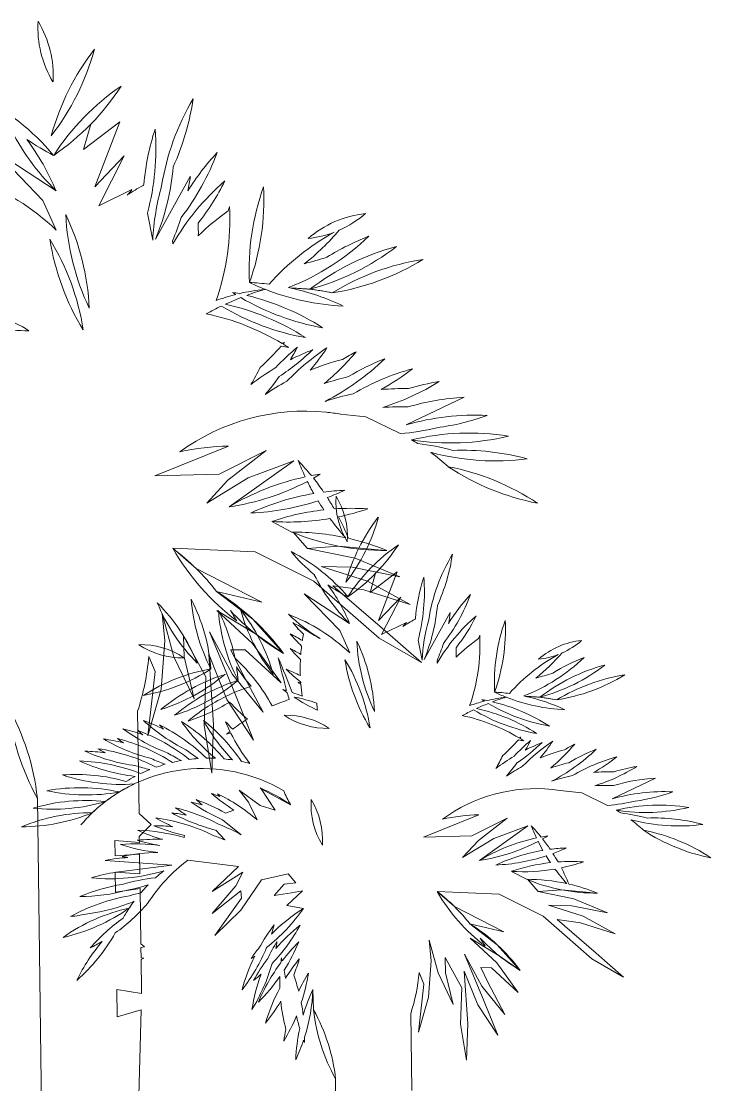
# Model space of a CAD drawing. Header units: millimetres. Extents: x -37049 to 129367, y 25385 to 90033.
# Drawn here: x 13897 to 15124, y 58710 to 60603 of the extents above; entities that cross this region are included whole.
import ezdxf

# ---------------------------------------------------------------- set-up
doc = ezdxf.new("R2010")
doc.units = ezdxf.units.MM
doc.header["$MEASUREMENT"] = 0
doc.layers.add('NCAY', color=3, linetype='Continuous', lineweight=13)
doc.layers.add('NTBI', color=150, linetype='Continuous', lineweight=20)

# ---------------------------------------------------------------- blocks, each defined once
blk = doc.blocks.new('A$C1FB07DA2')
at = {"layer": 'NCAY', "ltscale": 0.7}
for p, q in [((892.2, 3267.2), (827.9, 3218.1)), ((827.9, 3218.1), (840.8, 3263.3)), ((847.8, 3151.6), (892.2, 3267.2)), ((671.4, 3214.6), (755.5, 3127.1)), ((778.9, 3144.2), (671.4, 3214.6)), ((900.3, 3206.5), (847.8, 3151.6)), ((854.8, 3117.8), (900.3, 3206.5)), ((1017.9, 3170.1), (956, 3058.5)), ((913.8, 3146.6), (854.8, 3117.8)), ((755.5, 3127.1), (779.3, 3074.4)), ((951, 3056.7), (941.5, 3104.7)), ((987, 3050.1), (986.4, 3055.7)), ((1069.3, 2639.9), (1153.1, 2682.1)), ((1153.1, 2682.1), (1084.5, 2629.4)), ((1202.2, 2663.6), (1086.9, 2581.8)), ((1121, 2633.7), (1202.2, 2663.6)), ((954.7, 2637.2), (1069.3, 2639.9)), ((1047.2, 2588.6), (1121, 2633.7)), ((1084.5, 2629.4), (1047.2, 2588.6)), ((1226.4, 2507.7), (1200.9, 2536.9)), ((1028.1, 2472.1), (986.7, 2508)), ((986.7, 2508), (1133.6, 2501.7)), ((1133.6, 2501.7), (1238, 2449.5)), ((1226.4, 2507.7), (1281.6, 2512.1)), ((1311.2, 2490.5), (1226.4, 2507.7)), ((1281.6, 2512.1), (1365.4, 2504)), ((1391, 2457), (1311.2, 2490.5)), ((1145, 2412), (1028.1, 2472.1)), ((1333.4, 2449.5), (1250.9, 2475.7)), ((1250.9, 2475.7), (1306.2, 2474.2)), ((1306.2, 2474.2), (1391, 2457)), ((1386.3, 2466.4), (1338.1, 2429.6)), ((1338.1, 2429.6), (1347.8, 2463.5)), ((1353, 2379.7), (1386.3, 2466.4)), ((1238, 2449.5), (1289, 2404.8)), ((1409.1, 2407.7), (1333.4, 2449.5)), ((1129.4, 2381.6), (1064.7, 2431.3)), ((1064.7, 2431.3), (1145, 2412)), ((1220.8, 2427), (1283.8, 2361.4)), ((1301.4, 2374.2), (1220.8, 2427)), ((1364, 2361.7), (1271.8, 2441.2)), ((1271.8, 2441.2), (1326.6, 2433.9)), ((1326.6, 2433.9), (1409.1, 2407.7)), ((1289, 2404.8), (1354.1, 2347.9)), ((1392.4, 2420.9), (1353, 2379.7)), ((1358.3, 2354.4), (1392.4, 2420.9)), ((968, 2392.2), (988.8, 2314.8)), ((972.8, 2343.5), (968, 2392.2)), ((1128.5, 2338.4), (1064.9, 2397.1)), ((1064.9, 2397.1), (1133.9, 2355.6)), ((1480.6, 2393.6), (1434.2, 2309.9)), ((1183.8, 2320.8), (1129.4, 2381.6)), ((1402.6, 2375.9), (1358.3, 2354.4)), ((1007, 2314.9), (1005.6, 2351.6)), ((1005.6, 2351.6), (1045.2, 2279.3)), ((1098.2, 2246.9), (1052, 2359.5)), ((1052, 2359.5), (1092.7, 2283.2)), ((1133.9, 2355.6), (1183.8, 2320.8)), ((1283.8, 2361.4), (1301.7, 2321.8)), ((1354.1, 2347.9), (1429.2, 2304.9)), ((1429.2, 2304.9), (1364, 2361.7)), ((965.9, 2257.3), (972.8, 2343.5)), ((1179.4, 2268.5), (1128.5, 2338.4)), ((1430.4, 2308.6), (1423.3, 2344.6)), ((943.9, 2315.4), (955.1, 2288.4)), ((988.8, 2314.8), (1024.8, 2240.1)), ((1024.8, 2240.1), (1007, 2314.9)), ((1059.3, 2194), (1050.8, 2319.3)), ((1050.8, 2319.3), (1083.1, 2239)), ((1106.9, 2292.6), (1090.1, 2327.2)), ((1090.1, 2327.2), (1115.8, 2327.1)), ((1115.8, 2327.1), (1179.4, 2268.5)), ((1147.6, 2216.3), (1106.9, 2292.6)), ((1457.4, 2303.6), (1457, 2307.8)), ((955.1, 2288.4), (942.1, 2174.1)), ((1045.2, 2279.3), (1042.3, 2192.9)), ((1092.7, 2283.2), (1147.6, 2216.3)), ((942.1, 2174.1), (965.9, 2257.3)), ((1083.1, 2239), (1130.5, 2166.6)), ((1130.5, 2166.6), (1098.2, 2246.9)), ((1042.3, 2192.9), (1056.3, 2107.5)), ((1056.3, 2107.5), (1059.3, 2194)), ((1105.1, 2077.2), (1142.2, 2050.3)), ((1121.6, 2055.9), (1105.1, 2077.2)), ((1144.2, 2079.7), (1196, 2051.6)), ((1169, 2041.8), (1144.2, 2079.7)), ((1137, 2024.5), (1121.6, 2055.9)), ((1142.2, 2050.3), (1169, 2041.8)), ((1080.4, 2036.5), (1095.3, 2042)), ((1519.2, 1995.9), (1582, 2027.6)), ((1582, 2027.6), (1530.6, 1988.1)), ((1108.3, 1998.1), (1075.4, 2024.7)), ((1618.8, 2013.7), (1532.4, 1952.4)), ((1557.9, 1991.3), (1618.8, 2013.7)), ((1006.9, 1993.2), (1007.7, 1996.8)), ((1079.6, 1988.8), (1063, 2006.3)), ((1433.2, 1993.9), (1519.2, 1995.9)), ((1502.6, 1957.4), (1557.9, 1991.3)), ((1530.6, 1988.1), (1502.6, 1957.4)), ((866.4, 1952.5), (984.7, 1944.1)), ((1013.5, 1952.6), (1103.7, 1941.8)), ((984.7, 1944.1), (885.8, 1931.4)), ((1103.7, 1941.8), (1056.6, 1897.2)), ((1056.6, 1897.2), (1111.6, 1931.7)), ((1111.6, 1931.7), (1099, 1907.2)), ((1107.8, 1864.1), (1144.4, 1917.6)), ((1144.4, 1917.6), (1192.1, 1928.7)), ((1205.8, 1912.6), (1184.8, 1910.2)), ((1192.1, 1928.7), (1205.8, 1912.6)), ((1637, 1896.8), (1617.9, 1918.7)), ((1099, 1907.2), (1056.9, 1857.8)), ((1056.9, 1857.8), (1107.9, 1898)), ((1107.9, 1898), (1109.2, 1884.9)), ((1184.8, 1910.2), (1167.1, 1890.1)), ((1167.1, 1890.1), (1197.7, 1894.9)), ((1217.8, 1898.1), (1189.6, 1872.3)), ((1197.7, 1894.9), (1217.8, 1898.1)), ((1488.3, 1870.1), (1457.2, 1897)), ((1457.2, 1897), (1567.4, 1892.3)), ((1637, 1896.8), (1678.4, 1900.1)), ((1700.6, 1883.9), (1637, 1896.8)), ((1678.4, 1900.1), (1741.3, 1894.1)), ((1109.2, 1884.9), (1061.4, 1818.7)), ((1567.4, 1892.3), (1645.7, 1853.2)), ((1760.4, 1858.8), (1700.6, 1883.9)), ((1061.4, 1818.7), (1107.8, 1864.1)), ((1189.6, 1872.3), (1219.1, 1867)), ((1575.9, 1825), (1488.3, 1870.1)), ((1717.2, 1853.2), (1655.4, 1872.8)), ((1655.4, 1872.8), (1696.8, 1871.7)), ((1696.8, 1871.7), (1760.4, 1858.8)), ((1564.3, 1802.2), (1515.7, 1839.5)), ((1515.7, 1839.5), (1575.9, 1825)), ((1645.7, 1853.2), (1683.9, 1819.6)), ((1740.2, 1787.3), (1671.1, 1847)), ((1671.1, 1847), (1712.2, 1841.4)), ((1712.2, 1841.4), (1774, 1821.8)), ((1774, 1821.8), (1717.2, 1853.2)), ((1683.9, 1819.6), (1732.8, 1776.9)), ((1443.2, 1810.1), (1458.8, 1752.1)), ((1446.8, 1773.7), (1443.2, 1810.1)), ((1563.6, 1769.9), (1515.9, 1813.8)), ((1515.9, 1813.8), (1567.6, 1782.7)), ((1605.1, 1756.6), (1564.3, 1802.2)), ((1472.4, 1752.2), (1471.4, 1779.7)), ((1471.4, 1779.7), (1501.1, 1725.5)), ((1540.8, 1701.2), (1506.2, 1785.7)), ((1506.2, 1785.7), (1536.7, 1728.4)), ((1567.6, 1782.7), (1605.1, 1756.6)), ((1789.1, 1744.7), (1740.2, 1787.3)), ((1441.6, 1709), (1446.8, 1773.7)), ((1547.4, 1735.5), (1534.8, 1761.5)), ((1534.8, 1761.5), (1554, 1761.4)), ((1554, 1761.4), (1601.7, 1717.4)), ((1601.7, 1717.4), (1563.6, 1769.9)), ((1732.8, 1776.9), (1789.1, 1744.7)), ((1425.1, 1752.6), (1433.5, 1732.3)), ((1458.8, 1752.1), (1485.8, 1696.1)), ((1485.8, 1696.1), (1472.4, 1752.2)), ((1511.7, 1661.5), (1505.3, 1755.5)), ((1505.3, 1755.5), (1529.5, 1695.3)), ((1433.5, 1732.3), (1423.8, 1646.6)), ((1501.1, 1725.5), (1498.9, 1660.7)), ((1536.7, 1728.4), (1577.9, 1678.2)), ((1577.9, 1678.2), (1547.4, 1735.5)), ((1237.3, 1686.2), (1236.2, 1722.8)), ((1423.8, 1646.6), (1441.6, 1709)), ((1529.5, 1695.3), (1565.1, 1641)), ((1565.1, 1641), (1540.8, 1701.2)), ((1498.9, 1660.7), (1509.5, 1596.7)), ((1509.5, 1596.7), (1511.7, 1661.5))]:
    blk.add_line(p, q, dxfattribs=at)
at = {"layer": 'NCAY', "ltscale": 0.25}
for p, q in [((1505.1, 2776.8), (1402.1, 2727.8)), ((1330.5, 2742.3), (1285.5, 2746.9)), ((1391.2, 2712.2), (1330.5, 2742.3)), ((954.7, 2637.2), (1085.8, 2690)), ((1198.7, 2536.9), (1163.1, 2555.8)), ((926.6, 2035.8), (924, 2218.1)), ((1846, 2098.7), (1768.8, 2061.9)), ((1715.1, 2072.8), (1681.3, 2076.2)), ((1760.6, 2050.2), (1715.1, 2072.8)), ((745.7, 2062.8), (772, 0)), ((948.3, 2016.6), (926.6, 2035.8)), ((1433.2, 1993.9), (1531.5, 2033.5)), ((927.1, 1995.2), (948.3, 2016.6)), ((883.5, 1988), (883.9, 1960.7)), ((927.3, 1984.1), (883.5, 1988)), ((927.3, 1984.1), (927.1, 1995.2)), ((883.9, 1960.7), (927.6, 1963.3)), ((928, 1928.5), (927.6, 1963.3)), ((884.3, 1931.7), (884.8, 1895.7)), ((928, 1928.5), (884.3, 1931.7)), ((1616.2, 1918.7), (1589.5, 1932.9)), ((884.8, 1895.7), (928.4, 1902.4)), ((929.8, 1803.8), (928.4, 1902.4)), ((936.3, 1798.3), (929.8, 1803.8)), ((929.8, 1797.6), (936.3, 1798.3)), ((930.1, 1778.7), (929.8, 1797.6)), ((935.2, 1778.4), (930.1, 1778.7)), ((930.1, 1776.1), (935.2, 1778.4)), ((930.9, 1720.5), (930.1, 1776.1)), ((887.3, 1722.3), (887.9, 1674.2)), ((930.9, 1715.3), (887.3, 1722.3)), ((930.9, 1715.3), (930.9, 1720.5)), ((885.2, 0), (930.6, 1686.2)), ((887.9, 1674.2), (930.6, 1686.2)), ((1412.1, 1542.9), (1410.2, 1679.6)), ((1276.4, 1563.1), (1296.2, 16))]:
    blk.add_line(p, q, dxfattribs=at)
at = {"layer": 'NCAY', "ltscale": 0.25, "extrusion": (0, 0, -1)}
for centre, major_axis, start_param, end_param in [((932.3, 3434.6), (185.8, 0), 2.596447, 3.204422), ((588, 3349.8), (-185.8, 0), 2.596108, 3.204083), ((423.3, 3511.6), (-439.2, 0.1), 3.406992, 3.801551), ((1194.1, 3127), (439.2, 0.2), 3.407561, 3.80212), ((439, 2924.2), (-439.2, 0.7), 2.044245, 2.438804), ((526.1, 3569.6), (439.2, 0), 0.574718, 0.969277), ((1143.3, 2968.8), (439.2, 0), 3.71631, 4.11087), ((1400.6, 3084.2), (439.2, 0), 3.299126, 3.676942), ((588, 3369.9), (439.2, 0), 0.140772, 0.429581), ((1088.3, 3455.9), (439.2, 0.4), 2.353544, 2.680235), ((1372.8, 3118.2), (439.2, 0.1), 3.227256, 3.456418), ((517.4, 3219), (-439.2, 0.1), 3.061437, 3.404575), ((975.5, 3598.1), (439.2, 5.6), 2.058577, 2.185218), ((373.4, 2975.4), (-439.2, 1.2), 2.503605, 2.744475), ((653.7, 3364.9), (-439.2, 0.6), 3.494491, 3.796733), ((1387.4, 2913.6), (439.2, 2), 3.699279, 3.89482), ((549.8, 3225.5), (439.2, 0.1), 0.087903, 0.390193), ((477.4, 2755.5), (-439.2, 0.4), 1.933506, 2.327883), ((1367.2, 2830.4), (-439.2, 0.2), 0.523508, 0.855074), ((582.6, 3228.5), (439.2, 1), 0.135621, 0.19492), ((685.8, 3357.2), (439.2, 0.3), 0.461589, 0.664687), ((1144.4, 2768.5), (439.2, 5.9), 4.150577, 4.225527), ((578, 3429.5), (310.6, 310.6), 1.48554, 1.514413), ((591.2, 3428.6), (310.6, 310.6), 1.456103, 1.461373), ((1389.6, 3034.2), (-439.2, 0.2), 0.050863, 0.273797), ((1561.8, 3003.5), (439.2, 0), 3.090887, 3.485446), ((709.7, 3129.2), (439.2, 0), -0.050765, 0.343795), ((1338.3, 2749.7), (-439.2, 4.3), 0.789255, 0.946425), ((649.1, 3094), (439.2, 0), -0.05076, 0.335811), ((1501.3, 2968.2), (310.6, 310.6), 4.252072, 4.270733), ((399.3, 2914.1), (439.2, 0), -0.443286, -0.048727), ((1234.7, 3123.9), (-439.2, 0), -0.443428, -0.048868), ((582.6, 3228.5), (-439.2, 1.1), 3.443445, 3.543547), ((592.9, 3068.8), (-310.6, 310.6), 2.315645, 2.366013), ((1349.5, 2919.2), (-185.8, 0), 0.855635, 1.46361), ((1207.8, 3244.3), (185.8, 0.3), 0.857272, 1.155315), ((1486.1, 2686.1), (-439.2, 0.5), 0.726144, 1.065692), ((948.9, 3359.4), (439.2, 1.1), 0.708712, 0.905728), ((1207.8, 3244.3), (-185.8, 0.1), 4.347745, 4.60481), ((393.4, 2828.6), (-439.2, 0), 2.591428, 2.985988), ((1201.7, 3126.2), (-439.2, 0.2), -0.550461, -0.155901), ((1031.9, 3380.8), (439.2, 0.2), 0.807161, 1.195982), ((1494.3, 2654.1), (439.2, 0.3), 4.153532, 4.34359), ((1499, 2621.4), (439.2, 0), 4.055205, 4.449765), ((1116.7, 3393.2), (439.2, 0), 0.913568, 1.308128), ((596, 5222.7), (-2294.2, 57.5), 4.393261, 4.411582), ((1500.3, 2588.4), (439.2, 0), 4.161868, 4.556428), ((1202.3, 3396.6), (439.2, 0.4), 1.021229, 1.415788), ((1311.5, 3377.9), (439.2, 4.6), 1.956702, 2.024452), ((1101.8, 2542.5), (439.2, 1.2), -1.519452, -1.439724), ((1190.8, 2593.5), (-377.7, 0.8), 1.225867, 1.322587), ((1311.8, 2436.1), (556.2, 27.2), 4.331956, 4.386334), ((1330.3, 3333), (-310.6, 310.6), 4.48231, 4.498093), ((1015.8, 2531.2), (-310.6, 310.6), 0.961941, 0.989243), ((1190.8, 2593.5), (377.7, 0.8), 4.484523, 4.606908), ((1330.3, 3333), (439.2, 0.6), 1.748602, 2.103048), ((1311.8, 2436.1), (-556.9, 2), 1.21216, 1.272821), ((1015.8, 2531.2), (439.2, 0.8), -1.33346, -0.997777), ((1486.1, 2686.1), (-310.6, 310.6), 6.197876, 6.198687), ((1190.8, 2593.5), (-267.1, 267.1), 0.677895, 0.679824), ((1311.5, 3377.9), (-439.2, 0.2), -1.522462, -1.196863), ((1101.8, 2542.5), (310.6, 310.6), -0.57661, -0.566176), ((1190.8, 2593.5), (377.7, 2), -1.54833, -1.459676), ((1190.8, 2593.5), (377.7, 0.7), -1.551549, -1.356169), ((1101.8, 2542.5), (-439.2, 0.6), 1.788666, 2.012722), ((1190.8, 2593.5), (377.7, 0.9), -1.462511, -1.355785), ((1311.8, 2436.1), (-555.5, 39.1), 1.003538, 1.057873), ((1300.1, 3315.4), (-439.2, 0.2), -1.394617, -1.028584), ((985.5, 2513.6), (-439.2, 0.9), 1.78571, 2.139864), ((627.7, 2740.5), (185.8, 0), 4.690873, 5.298848), ((726.5, 3081), (185.8, 0), 1.54928, 2.157255), ((955.3, 2496), (439.2, 0.5), -1.36091, -1.028835), ((849.8, 3157.9), (-439.2, 5.9), 3.84904, 3.969474), ((1490.1, 2529.1), (-439.2, 1.7), 0.747798, 0.871388), ((932.7, 3179.2), (439.2, 1.5), 0.811639, 0.986345), ((1269.8, 3297.8), (310.6, 310.6), 2.532737, 2.562909), ((1386, 2483.8), (-310.6, 310.6), 0.300858, 0.310693), ((849.8, 3157.9), (-310.6, 310.6), 3.057726, 3.066232), ((955.3, 2496), (310.6, 310.6), -0.240749, -0.214296), ((1505, 2499.7), (-439.2, 1.2), 0.766689, 0.979229), ((819.2, 3069.4), (438.5, 24), 0.535386, 0.594139), ((1394.1, 2451.8), (-439.2, 0.7), 1.101284, 1.201162), ((895.6, 3108.4), (-439.2, 2.6), 3.723232, 3.836833), ((1398.8, 2419.1), (-439.2, 3), 1.172257, 1.311296), ((975.6, 3139), (-439.2, 0.2), 3.835466, 4.018824), ((1058.4, 3160.9), (-439.2, 1.4), 3.93932, 4.237765), ((1516.7, 2468.8), (-438, 32.5), 0.951636, 1.014629), ((1525.1, 2436.9), (-439.2, 1.9), 1.02676, 1.191123), ((747.5, 3022.6), (-439, 13.5), 3.563592, 3.643407), ((1394.1, 2451.8), (-439.1, 9.4), 0.892244, 1.011733), ((1530, 2404.2), (-439.2, 1.2), 1.037864, 1.299472), ((1143.1, 3173.8), (439.1, 7.5), 0.92483, 1.077617), ((819.2, 3069.4), (439.1, 8.5), 0.64078, 0.733067), ((1398.8, 2419.1), (-439.2, 4.8), 0.960926, 1.063215), ((1400, 2386.1), (-439.2, 5.3), 1.225409, 1.327825), ((1228.7, 3177.7), (439.2, 1.1), 1.016913, 1.267703), ((1531.4, 2371.3), (439.2, 3.6), 4.432092, 4.558647), ((1397.6, 2353.2), (439.2, 1.3), 4.391517, 4.50965), ((1397.6, 2353.2), (439.2, 0.8), 4.623012, 4.734404), ((1529.3, 2338.3), (-439.2, 0), 1.285025, 1.515662), ((1221.9, 2374.5), (377.7, 0), 4.082142, 4.812591), ((1221.9, 2374.5), (377.7, 4.6), -1.458436, -1.389324), ((1391.8, 2320.7), (439.2, 0.7), 4.643418, 4.745195), ((1523.7, 2305.8), (439.2, 0.4), 4.432669, 4.764912), ((1398.7, 3158), (439.2, 0.4), 1.228773, 1.438683), ((1355.3, 3149.9), (-439.2, 0.8), 4.476944, 4.628756), ((1514.7, 2274), (-439.2, 0), 1.334497, 1.729057), ((1481.2, 3134.7), (-439.2, 0.1), 4.475976, 4.870535), ((1094.2, 2250.8), (439.2, 1), 4.496798, 4.695503), ((1221.9, 2374.5), (267.1, 267.1), -0.258415, -0.225201), ((1369.9, 2258.5), (439.2, 0.1), -1.450307, -1.304758), ((1434.5, 3117.4), (310.6, 310.6), 2.326823, 2.329379), ((1221.9, 2374.5), (377.7, 3.3), -0.926121, -0.821742), ((1221.9, 2374.5), (-377.7, 7.3), 2.18757, 2.291949), ((1560.7, 3102.8), (-439.2, 0.1), 4.582733, 4.972963), ((1502.3, 2243.4), (439.2, 0.1), 4.673875, 4.977643), ((892.2, 2360.9), (439.2, 2.6), -0.756004, -0.674862), ((1619.9, 2821.8), (439.2, 1.7), 2.706412, 2.778131), ((1393.5, 2222.1), (439.2, 0.1), -1.379777, -0.985217), ((1719.4, 3019.4), (-439.2, 0.4), -1.380848, -0.986288), ((1313.2, 2205.4), (-439.2, 0.1), 1.029197, 1.362015), ((1313.2, 2205.4), (-310.6, 310.6), 0.602803, 0.638614), ((1022.7, 3016.3), (310.6, 310.6), 1.814851, 1.846459), ((892.2, 2360.9), (-438.5, 25.2), 2.416288, 2.486191), ((1022.7, 3016.3), (-439.2, 0.1), 4.2303, 4.565264), ((1619.9, 2821.8), (-310.6, 310.6), 4.983089, 5.038497), ((1310.6, 2172.5), (-439.2, 1.2), 1.133347, 1.400827), ((1310.6, 2172.5), (-439.2, 0.5), 1.443042, 1.52965), ((1108.1, 3009.7), (-438.9, 14.8), 4.244027, 4.321352), ((892.2, 2360.9), (-310.6, 310.6), 1.78527, 1.838708), ((1416.4, 2592), (-139.4, 0), -0.54553, 0.062445), ((1158.2, 2528.4), (-139.4, 0), 2.596062, 3.204037), ((1108.1, 3009.7), (-439.2, 0), 4.394723, 4.67228), ((1304.5, 2140), (-439.2, 0.3), 1.242262, 1.458356), ((1619.9, 2821.8), (310.6, 310.6), 3.334451, 3.37769), ((1304.5, 2140), (-439.2, 0.1), 1.500698, 1.637251), ((1192.4, 2994), (439.2, 1.9), 1.247337, 1.370647), ((1192.4, 2994), (-439.2, 0), 4.542967, 4.778943), ((1619.9, 2821.8), (-439.1, 7.5), -0.753317, -0.652442), ((892.2, 2360.9), (-439.2, 3.9), 2.651809, 2.747753), ((1034.7, 2649.7), (329.4, 0.4), 0.266699, 0.661259), ((1612.7, 2361.3), (-329.4, 0.2), 0.264842, 0.659402), ((1200.9, 2097.7), (439.2, 0.3), 4.70801, 4.927612), ((1365.4, 2943.2), (-439.2, 0.3), 4.706605, 5.101165), ((1200.9, 2097.7), (439.2, 2), -1.340597, -1.176944), ((720.2, 2158.9), (-439.2, 0.8), 2.221134, 2.470759), ((1367, 2727.8), (439.2, 0.3), 2.223537, 2.618096), ((1046.5, 2209.2), (329.4, 0.1), -1.095445, -0.700885), ((1448.9, 2714.6), (-329.4, 0), -0.878619, -0.701146), ((1111.7, 2693.3), (329.4, 0.4), 0.575805, 0.970364), ((1574.7, 2242.7), (-329.4, 0.8), 0.572342, 0.966902), ((1767.6, 2329.2), (-329.4, 0.2), 0.15674, 0.534557), ((1158.2, 2543.5), (-329.4, 0.2), 3.281764, 3.570573), ((1533.4, 2607.9), (-329.4, 0.6), -0.790886, -0.464195), ((1448.9, 2714.6), (-329.4, 4), -1.107822, -0.981181), ((997.3, 2247.6), (329.4, 0.3), -0.63436, -0.393489), ((1746.8, 2354.7), (-329.4, 0), 0.08529, 0.314452), ((1105.2, 2430.3), (-329.4, 0), 3.06148, 3.404617), ((830.7, 2059.6), (439.2, 0.3), -1.008326, -0.636103), ((1207.5, 2539.7), (-329.4, 0.1), 3.49537, 3.797613), ((1757.7, 2201.3), (-329.4, 0.4), 0.552138, 0.747679), ((725.3, 2179.1), (-329.4, 0.7), 2.357778, 2.752338), ((1264.1, 2535.5), (329.4, 0), 2.360092, 2.754651), ((726.1, 2267.6), (329.4, 0.1), -0.472347, -0.077787), ((1347.8, 2443.2), (329.4, 0), 2.669065, 3.063624), ((1129.5, 2435.1), (329.4, 0), 0.08791, 0.390201), ((1396.2, 2422.9), (329.4, 0.1), 2.66935, 3.063909), ((774.5, 2247.3), (329.4, 0.4), -0.471406, -0.197629), ((720.2, 2158.9), (310.6, 310.6), 0.212449, 0.261313), ((1409.4, 2697.6), (439.2, 0.6), 2.111687, 2.389245), ((847.8, 2195.9), (329.4, 0.2), -0.663513, -0.268954), ((1424.7, 2486.7), (329.4, 0.2), 2.478079, 2.872639), ((1418.9, 2629.7), (329.4, 3.3), 2.123279, 2.338994), ((1075.2, 2082.6), (329.4, 0.2), -1.206517, -0.812141), ((1742.6, 2138.8), (-329.4, 0.5), 0.522487, 0.854053), ((1154.2, 2437.4), (232.9, 232.9), 0.918831, 0.97813), ((1231.6, 2534), (-329.4, 0.3), 3.601562, 3.80466), ((1451.6, 2588.7), (-232.9, 232.9), 4.750335, 4.794332), ((1050.4, 2082.3), (329.4, 4.2), -1.085124, -0.949483), ((1575.5, 2092.4), (-232.9, 232.9), 0.210185, 0.285136), ((1150.7, 2588.2), (232.9, 232.9), 1.48554, 1.514413), ((1160.6, 2587.5), (-232.9, 232.9), 3.0269, 3.032169), ((1759.4, 2291.7), (-329.4, 0.1), 0.051132, 0.274066), ((1888.5, 2268.6), (329.4, 0), 3.090819, 3.485378), ((1249.4, 2362.9), (-329.4, 0), 3.090752, 3.485312), ((1446.8, 2568.9), (-329.4, 1.2), -0.798061, -0.706983), ((1045.6, 2062.6), (-329.1, 13.7), 2.002118, 2.077929), ((1430.8, 2608.3), (232.9, 232.9), 3.066792, 3.098029), ((1096.1, 2055.7), (232.9, 232.9), -0.438123, -0.432207), ((1451.6, 2588.7), (232.9, 232.9), 3.138842, 3.153714), ((1542.9, 2293.3), (232.9, 232.9), 4.080354, 4.11566), ((1096.1, 2055.7), (232.9, 232.9), -0.337675, -0.303271), ((1204.1, 2336.5), (329.4, 0.1), -0.050595, 0.335975), ((1843.2, 2242.2), (-232.9, 232.9), 5.822868, 5.841529), ((929.3, 2197.1), (-139.4, 0.3), 1.547259, 2.155234), ((1003.4, 2452.5), (139.4, 0.2), 1.550183, 2.158157), ((1446.9, 2542.7), (-329.4, 1.1), -0.78852, -0.706769), ((1045.7, 2036.4), (232.9, 232.9), -0.312617, -0.247229), ((1542.9, 2293.3), (-232.9, 232.9), 5.576314, 5.621229), ((1016.7, 2201.6), (329.4, 0), -0.443229, -0.04867), ((1643.2, 2359), (329.4, 0.1), 2.698572, 3.093132), ((1154.2, 2437.4), (329.4, 0.5), 0.305772, 0.405875), ((1161.8, 2317.6), (-232.9, 232.9), 2.315645, 2.366013), ((1721, 2078.3), (-329.4, 1.2), 0.795521, 0.95269), ((1729.3, 2205.5), (139.4, 0.1), 3.997843, 4.605818), ((1623.1, 2449.2), (139.4, 0.6), 0.860225, 1.158268), ((506.5, 2354.2), (439.2, 0), 0.088587, 0.3152), ((874, 2070.3), (329.4, 0.6), -0.823456, -0.49501), ((2919.3, 2728.4), (1793.6, 5.6), 2.877491, 2.911143), ((-476, 1610.7), (1793.5, 19), -0.391854, -0.354685), ((1542.9, 2293.3), (-329.4, 0), -0.03612, 0.049969), ((1831.8, 2030.6), (-329.4, 0.3), 0.726415, 1.065964), ((1491.1, 2551.6), (329.4, 0.6), 0.808597, 1.197417), ((1428.9, 2535.6), (-329.4, 0.9), 3.844828, 4.041844), ((1623.1, 2449.2), (139.4, 0.1), 1.207652, 1.464717), ((1837.9, 2006.6), (329.4, 0.2), 4.153594, 4.343651), ((876.2, 2570.2), (329.4, 0), 0.998813, 1.393373), ((1112.7, 1969.1), (329.4, 0), 4.140398, 4.534957), ((1376.2, 2476.6), (-329.4, 0.3), -0.709101, -0.578085), ((774.5, 2247.3), (232.9, 232.9), 0.634068, 0.707395), ((1416.6, 2530), (-329.4, 3), -0.918504, -0.813798), ((1068.7, 1985.7), (329.4, 5.5), -1.182535, -1.098122), ((1012.3, 2137.5), (-329.4, 0.2), 2.590918, 2.985477), ((1618.5, 2360.7), (329.4, 0.3), 2.592389, 2.986948), ((1841.5, 1982.1), (329.4, 0), 4.055171, 4.44973), ((1554.7, 2561), (329.4, 0), 0.913593, 1.308152), ((866.5, 2535.1), (329.4, 0.1), 0.867115, 1.265757), ((1177.8, 1969), (329.4, 0), 4.012474, 4.411269), ((890.7, 2524.9), (329.4, 0.4), 0.872206, 1.266765), ((1202, 1958.8), (329.4, 0.6), 4.014417, 4.408977), ((1353.1, 2467.8), (232.9, 232.9), 3.333242, 3.334896), ((1164.2, 3933.1), (1716.1, 133), 1.354058, 1.372379), ((1842.4, 1957.3), (329.4, 0.4), 4.162987, 4.557547), ((1618.9, 2563.5), (-329.4, 0.3), 4.160956, 4.555516), ((1226.2, 1948.6), (329.4, 2.9), 4.263344, 4.412156), ((1389.6, 2513.1), (232.9, 232.9), 3.00542, 3.035478), ((1090.1, 1940.6), (232.9, 232.9), -0.500675, -0.479492), ((1392.6, 2543.5), (-232.9, 232.9), 4.497864, 4.51738), ((1145.1, 1946.8), (-232.9, 232.9), 0.981228, 0.997292), ((1542.9, 2293.3), (232.9, 232.9), 3.852379, 3.856272), ((1542.9, 2293.3), (232.9, 232.9), 3.778329, 3.844904), ((1226.2, 1948.6), (-329.4, 0.7), 0.868717, 1.107869), ((915, 2514.7), (-329.4, 2.2), 4.153144, 4.400469), ((1331, 2456.6), (-329.4, 2.5), -0.881196, -0.7482), ((1294.7, 1925.1), (-329.3, 8.3), 1.136259, 1.234291), ((2919.3, 2728.4), (-1268.3, 1268.3), 5.221259, 5.228192), ((1090.1, 1940.6), (-232.9, 232.9), 1.123338, 1.18126), ((1386.1, 2516.8), (329.4, 3), 2.026018, 2.170244), ((1138.6, 1920.1), (-329.4, 4.2), 1.753859, 1.88028), ((1610.3, 1961.1), (-283.3, 0.8), 1.225161, 1.321881), ((1714.9, 2515.8), (-232.9, 232.9), 4.48231, 4.498093), ((1479, 1914.4), (232.9, 232.9), -0.608855, -0.581553), ((1610.3, 1961.1), (-283.3, 0.9), 1.337633, 1.460018), ((1701.1, 1843.1), (417.7, 3.4), 4.365499, 4.42616), ((1479, 1914.4), (329.4, 0.8), -1.332874, -0.997191), ((1700.8, 2549.5), (232.9, 232.9), 2.731723, 2.799472), ((1543.5, 1922.9), (329.4, 2.6), -1.514292, -1.434564), ((1831.8, 2030.6), (-232.9, 232.9), 6.197876, 6.198687), ((1610.3, 1961.1), (-200.3, 200.3), 0.677895, 0.679824), ((1700.8, 2549.5), (329.4, 0.7), 1.621596, 1.947195), ((1543.5, 1922.9), (232.9, 232.9), -0.57661, -0.566176), ((1610.3, 1961.1), (200.3, 200.3), -0.768104, -0.67945), ((1610.3, 1961.1), (-283.3, 0.1), 1.587806, 1.783186), ((1543.5, 1922.9), (-329.4, 0.2), 1.789281, 2.013337), ((1610.3, 1961.1), (283.3, 1.8), -1.45847, -1.351744), ((309.1, 2014.3), (-439.2, 0.1), 2.636151, 3.03071), ((1130, 2275.3), (-439.2, 0.1), -0.505442, -0.110882), ((1571.8, 2251.8), (-232.9, 232.9), 5.400082, 5.439228), ((1701.1, 1843.1), (295.3, 295.3), -1.282419, -1.228084), ((1692.2, 2502.6), (-329.4, 0.6), -1.396008, -1.029975), ((1701.1, 1843.1), (-295.3, 295.3), 0.356117, 0.410495), ((1456.3, 1901.2), (-329.4, 0.8), 1.785399, 2.139553), ((1714.9, 2515.8), (-329.4, 0.4), -1.395585, -1.041139), ((1157.2, 2444.1), (329.4, 0), 2.034752, 2.312819), ((822.5, 1891.5), (329.4, 1.7), -1.218213, -1.101928), ((1272.1, 2388.3), (-329.4, 0.9), -0.883812, -0.612424), ((825.2, 1921.8), (329.4, 0.5), -1.002479, -0.695091), ((1329.9, 2360.3), (-329.4, 0), -0.769129, -0.502969), ((835.9, 1944.1), (-329.4, 0.1), 2.2439, 2.547268), ((1384.5, 2326.4), (-232.9, 232.9), 5.044015, 5.10165), ((848.9, 1965.1), (232.9, 232.9), -0.005299, 0.050915), ((1294.7, 1925.1), (329.3, 6.2), 4.073891, 4.17045), ((1188, 2071.4), (-139.4, 0.3), 1.547151, 2.155126), ((1262.1, 2326.8), (139.4, 0.1), 1.549986, 2.15796), ((1433.6, 1888), (329.4, 0.8), -1.359581, -1.027507), ((1093.4, 2452), (-329.4, 0.5), -1.213447, -0.937013), ((819.5, 1866.9), (329.4, 0.2), -1.329627, -1.217521), ((1149.1, 2424.9), (-232.9, 232.9), 4.641345, 4.674747), ((811.2, 1874.3), (329.4, 0.6), -1.215925, -0.897711), ((1211.6, 2409.9), (-232.9, 232.9), 4.75108, 4.781473), ((816.9, 1898.4), (-329.4, 0.5), 2.029231, 2.341596), ((1294.7, 1925.1), (-232.9, 232.9), 0.085476, 0.108991), ((983.4, 2491.2), (232.9, 232.9), 2.027706, 2.050831), ((1384.5, 2326.4), (-329.4, 1.3), -0.662227, -0.466361), ((1029.2, 2453.1), (329.4, 0.1), 1.82045, 2.099592), ((819.1, 1842.2), (-329.4, 1.4), 1.700422, 1.810536), ((1085.4, 2433.2), (232.9, 232.9), 2.958647, 2.997225), ((808, 1849.8), (-329.4, 1.1), 1.813982, 2.138828), ((1354.5, 2384.5), (-329.3, 6.9), 3.841552, 3.961985), ((1834.7, 1912.9), (-329.3, 5.8), 0.734001, 0.857591), ((1416.8, 2400.4), (-329.4, 1.7), 3.944668, 4.119374), ((1669.5, 2489.4), (-232.9, 232.9), 4.103534, 4.133705), ((1756.7, 1878.9), (232.9, 232.9), -1.269939, -1.260104), ((1354.5, 2384.5), (232.9, 232.9), 1.48693, 1.495435), ((1433.6, 1888), (232.9, 232.9), -0.240749, -0.214296), ((1846, 1890.8), (-329.4, 0.7), 0.767274, 0.979814), ((1331.6, 2318.1), (232.9, 232.9), 1.266167, 1.32492), ((1762.8, 1854.9), (-329.4, 0.4), 1.101807, 1.201686), ((1388.9, 2347.3), (329.4, 2.2), 0.59417, 0.707771), ((1448.9, 2370.3), (329.4, 3.5), 0.704853, 0.888211), ((1854.7, 1867.7), (232.9, 232.9), -1.330408, -1.267415), ((965.2, 2447.3), (-329.4, 1.1), -1.439201, -1.152539), ((821.4, 1817.5), (329.4, 0.3), -1.542743, -1.432352), ((1039.4, 1832.2), (-283.7, 0), 0.808912, 2.106174), ((1021.1, 2434.7), (232.9, 232.9), 2.844587, 2.890499), ((807.5, 1825), (-329.4, 0.2), 1.709808, 2.041978), ((1149.1, 2424.9), (-329, 15.9), -1.15655, -1.072196), ((1211.6, 2409.9), (329.2, 10.4), 2.179114, 2.26149), ((1766.3, 1830.4), (-329.4, 3.1), 1.169732, 1.30877), ((1511, 2386.7), (329.4, 1.8), 0.806334, 1.104779), ((1861, 1843.7), (329.4, 2.5), 4.180177, 4.34454), ((957.1, 2429.3), (-329.4, 0.4), -1.458023, -1.144477), ((809.6, 1800.3), (-329.4, 0.4), 1.60266, 1.942751), ((1021.1, 2434.7), (-329.3, 8.3), -1.364914, -1.286688), ((1085.4, 2433.2), (329.4, 5.5), 1.934794, 2.017906), ((1051.1, 1851.1), (200.3, 200.3), -1.123128, -1.063877), ((1051.1, 1851.1), (-200.3, 200.3), 0.553968, 0.611506), ((1051.1, 1851.1), (200.3, 200.3), -0.909387, -0.853106), ((1051.1, 1851.1), (200.3, 200.3), -0.800787, -0.745368), ((1051.1, 1851.1), (-200.3, 200.3), 0.879778, 0.934674), ((1051.1, 1851.1), (-200.3, 200.3), 0.990713, 1.04538), ((1277.8, 2283), (329.4, 3.6), 0.463661, 0.543476), ((1762.8, 1854.9), (329.4, 2.6), 4.063355, 4.182844), ((1331.6, 2318.1), (329.3, 7.6), 0.644712, 0.736999), ((1767.2, 1805.6), (-329.4, 2.3), 1.230542, 1.332958), ((1864.7, 1819.2), (329.4, 0), 4.182307, 4.443916), ((1574.5, 2396.4), (-329.4, 3.3), 4.039119, 4.191906), ((814.4, 1776), (329.4, 0.2), 4.639177, 4.987689), ((894, 2417.1), (329.4, 0), 1.497172, 1.891732), ((1051.1, 1851.1), (200.3, 200.3), -1.332415, -1.268098), ((1051.1, 1851.1), (200.3, 200.3), -1.228312, -1.166825), ((1766.3, 1830.4), (-329.3, 6.6), 0.951749, 1.054038), ((1765.4, 1780.9), (-329.3, 9.4), 1.218523, 1.336656), ((1765.4, 1780.9), (-329.4, 1), 1.476614, 1.588007), ((1638.7, 2399.3), (-329.4, 0.8), 4.153687, 4.404477), ((1865.8, 1794.5), (329.4, 1.7), 4.429189, 4.555744), ((821.7, 1752.4), (329.4, 0), 4.53208, 4.926639), ((1039.5, 1832.6), (-283.2, 6.3), 0.999353, 1.106078), ((1633.6, 1796.9), (-283.3, 0), 0.940352, 1.670801), ((1761, 1756.6), (-329.4, 0.3), 1.49934, 1.601117), ((1864.2, 1769.8), (-329.4, 0.7), 1.282872, 1.513508), ((832.6, 2398.3), (-329.4, 0), 4.531864, 4.926423), ((1039.5, 1832.6), (-283.3, 2.5), 0.906136, 1.012861), ((1272, 2320), (329.4, 0.7), 2.139226, 2.288749), ((951.8, 1758.8), (232.9, 232.9), -0.464226, -0.416509), ((1312.9, 2289.2), (232.9, 232.9), 3.182854, 3.203365), ((922, 1774.9), (-329.4, 1.1), 2.020069, 2.278423), ((940.7, 1820.7), (-232.9, 232.9), 1.442884, 1.451461), ((1033.2, 1819.8), (-283.3, 0.5), 1.963481, 2.18158), ((1486.5, 2207), (-329.4, 0.1), -0.491297, -0.408627), ((1633.6, 1796.9), (-200.3, 200.3), 0.885478, 0.95459), ((1860, 1745.4), (-329.4, 0.3), 1.289218, 1.621462), ((1766.2, 2384.5), (-329.4, 1.5), 4.364758, 4.574668), ((831.5, 1729.6), (-329.4, 0), 1.283522, 1.678081), ((773.5, 2373), (329.4, 0), 1.283681, 1.67824), ((1039.5, 1832.6), (-283.1, 12), 0.765964, 0.872689), ((1186.6, 2311.6), (-232.9, 232.9), 4.490558, 4.56071), ((913.5, 1726.1), (-329.4, 1.7), 1.804943, 2.058592), ((1208, 2326.2), (-329.4, 0), -1.156385, -0.961867), ((949.5, 1734.2), (232.9, 232.9), -0.570952, -0.510494), ((1250.4, 2303.8), (-232.9, 232.9), 4.624058, 4.667436), ((916.5, 1750.7), (329.4, 1.8), -1.219365, -1.044518), ((1372.1, 2051.9), (-139.4, 0), -0.545424, 0.062551), ((1113.9, 1988.3), (139.4, 0), -0.545129, 0.062846), ((1733.6, 2378.5), (-329.4, 0), 4.478686, 4.630499), ((1853.2, 1721.5), (329.4, 0.2), 4.47676, 4.87132), ((1828.1, 2367.1), (329.4, 0), 1.334655, 1.729215), ((843.6, 1708), (-329.4, 0.1), 1.176738, 1.571298), ((717.4, 2341.6), (329.4, 0.1), 1.177246, 1.571805), ((1039.5, 1832.6), (283.3, 2.8), 3.852941, 3.959667), ((1122.3, 2312.6), (329.4, 2.9), 2.004285, 2.106512), ((913.2, 1701.4), (329.4, 0.5), -1.436821, -1.107399), ((1143.8, 2325.6), (-329.4, 0.9), -1.325685, -1.071235), ((949.8, 1709.4), (329.4, 1.4), -1.458718, -1.380624), ((1537.9, 1704.2), (-329.4, 0.3), 1.351829, 1.550534), ((1633.6, 1796.9), (-200.3, 200.3), 1.312381, 1.345596), ((1744.6, 1709.9), (-329.4, 0.7), 1.689029, 1.834579), ((1843.9, 1698.6), (329.4, 0.1), 4.673949, 4.977717), ((1079.9, 2318.2), (329.4, 2.3), 1.79862, 1.97324), ((952.7, 1684.8), (329.4, 0.1), -1.569404, -1.467281), ((949.8, 1709.4), (-329.3, 6.1), 1.923836, 2.054607), ((1386.3, 1786.7), (-329.4, 4.5), 2.366156, 2.447297), ((1932.1, 2132.4), (-232.9, 232.9), 5.058767, 5.130487), ((1793.1, 2354.1), (-232.9, 232.9), 3.897619, 3.900176), ((1633.6, 1796.9), (-283.2, 7.4), 2.18076, 2.285139), ((1633.6, 1796.9), (283.3, 1.6), -0.929253, -0.824874), ((1887.7, 2343.1), (329.4, 0.2), 1.441983, 1.832213), ((958.2, 1660.7), (-329.4, 0.5), 1.463653, 1.599656), ((1017.3, 2304), (329.4, 4.4), 1.748552, 1.873098), ((1058.3, 2306.7), (-329.4, 2.6), -1.301515, -1.158539), ((915.5, 1676.7), (329.4, 0), -1.545018, -1.28939), ((952.7, 1684.8), (232.9, 232.9), -0.453679, -0.389844), ((1702.1, 1670.1), (-329.4, 0.6), 1.027646, 1.360464), ((1702.1, 1670.1), (232.9, 232.9), -0.967993, -0.932182), ((1484.2, 2278.2), (232.9, 232.9), 1.814851, 1.846459), ((1386.3, 1786.7), (-232.9, 232.9), 1.68826, 1.758163), ((1762.3, 1682.6), (-329.4, 0.3), 1.760527, 2.155087), ((2006.7, 2280.6), (329.4, 0.2), 1.762217, 2.156776), ((920.4, 1652.5), (329.4, 0), 4.631372, 4.843267), ((995.3, 2294.1), (-329.4, 0.6), -1.465182, -1.258983), ((1484.2, 2278.2), (329.4, 0.7), 1.091055, 1.426019), ((1700.2, 1645.4), (-329.4, 0.7), 1.13412, 1.401599), ((1932.1, 2132.4), (232.9, 232.9), 3.412293, 3.4677), ((1700.2, 1645.4), (329.4, 3.3), 4.595872, 4.68248), ((1548.3, 2273.3), (329.4, 2.9), 1.144986, 1.222311), ((927.9, 1628.8), (329.4, 0.1), 4.525018, 4.648867), ((966.3, 1637.3), (329.4, 0.9), 4.502674, 4.696275), ((956.5, 2283.2), (232.9, 232.9), 2.507374, 2.538298), ((1548.3, 2273.3), (329.4, 0.7), 1.255239, 1.532796), ((1932.1, 2132.4), (232.9, 232.9), 3.334451, 3.37769), ((1386.3, 1786.7), (-232.9, 232.9), 1.78527, 1.838708), ((1695.6, 1621.1), (329.4, 0.3), 4.643362, 4.779915), ((875.1, 2249.1), (-329.4, 0), 4.417851, 4.812411), ((937.8, 1606.2), (-329.4, 4.4), 1.262834, 1.398649), ((1145.1, 1710.7), (-200.3, 200.3), 0.053041, 0.122284), ((1695.6, 1621.1), (329.4, 0.2), 4.384977, 4.601071), ((1611.5, 2261.6), (-329.4, 0), 4.54295, 4.778926), ((1932.1, 2132.4), (329.3, 6.7), 2.425733, 2.526608), ((1611.5, 2261.6), (329.4, 1.8), 1.248231, 1.371541), ((1386.3, 1786.7), (-329.4, 1.9), 2.654875, 2.750819), ((989.6, 1593.7), (-329.4, 0.7), 1.283222, 1.46554), ((1617.9, 1589.3), (-329.4, 0), 1.565538, 1.78514), ((1741.3, 2223.5), (-329.4, 0.3), 4.706377, 5.100936), ((950.1, 1584.7), (-329.4, 0.6), 1.16763, 1.406396), ((819.3, 2217.3), (-329.4, 0.4), 4.445103, 4.70456), ((843.2, 2222.9), (329.4, 2.2), 1.270516, 1.385851), ((1004.6, 1574), (-232.9, 232.9), 0.493144, 0.556307), ((1145.1, 1710.7), (200.3, 200.3), 4.634432, 4.701954), ((1145.1, 1710.7), (200.3, 200.3), 4.634432, 4.701954), ((1257.3, 1635.2), (-329.4, 0.5), 2.221467, 2.471092), ((1742.4, 2061.8), (329.4, 0.1), 2.223175, 2.617735), ((1617.9, 1589.3), (-329.4, 2.3), 1.789542, 1.953195), ((964.7, 1564.6), (329.4, 0.5), 4.205841, 4.546167), ((792, 2184), (-329.4, 1.1), 4.31758, 4.57618), ((693.2, 2091.6), (329.4, 1.5), 0.720032, 0.956351), ((1145.1, 1710.7), (200.3, 200.3), 4.514496, 4.565549), ((719.4, 2136.8), (-329.4, 0.1), 4.097539, 4.492098), ((981.2, 1546.2), (329.4, 0), 4.09779, 4.492349), ((767.2, 2179.7), (329.4, 2.2), 1.368222, 1.464073), ((1145.1, 1710.7), (200.3, 200.3), 4.439481, 4.514496), ((948.9, 2055.3), (329.4, 0.4), 0.609982, 0.901724), ((1396.2, 1589.2), (329.4, 0.4), 3.924568, 4.146192), ((1088.3, 1580.5), (329.4, 1.6), 3.86197, 4.102283), ((1428.2, 1636.7), (329.4, 1.9), 3.653224, 3.80383), ((849.2, 1923.1), (232.9, 232.9), 1.047392, 1.099761), ((924.8, 1995.8), (-329.4, 0.5), 3.641921, 3.899834), ((1419.2, 1580), (-329.4, 3.1), 0.703064, 0.887202), ((1340.2, 1560.7), (329.4, 0.8), -1.006727, -0.634504), ((597.8, 1985.8), (-329.4, 0.7), 3.655214, 3.986985), ((1112, 1594.8), (-329.4, 0.9), 0.450083, 0.702532), ((693.2, 2091.6), (-232.9, 232.9), 3.39182, 3.466191), ((1453, 1635.8), (329.4, 2.1), 3.592647, 3.697683), ((846.7, 1858.9), (-232.9, 232.9), 2.511462, 2.550577), ((1443, 1573.2), (-329.4, 0.4), 0.652254, 0.788549), ((907.1, 1934), (329.4, 0.7), 0.397405, 0.568413), ((1257.3, 1635.2), (232.9, 232.9), 0.212449, 0.261313), ((1774.3, 2039.2), (329.4, 0), 2.11038, 2.387938), ((849.2, 1923.1), (329.4, 0.7), 0.394452, 0.658803), ((1428.2, 1636.7), (329.4, 0.8), 3.406081, 3.600315), ((1396.2, 1589.2), (-232.9, 232.9), 6.106503, 6.17793), ((948.9, 2055.3), (-232.9, 232.9), 3.335694, 3.35947), ((846.7, 1858.9), (-329.4, 0.1), 3.418241, 3.691222), ((1419.2, 1580), (329.4, 0.5), 3.6451, 3.786493), ((1443, 1573.2), (-329.4, 0.7), 0.393198, 0.639353), ((1506.6, 1735.1), (-232.9, 232.9), 5.604717, 5.630752), ((861.9, 1693.6), (232.9, 232.9), 0.523803, 0.540524), ((1467.4, 1569), (-329.4, 2.2), 0.549176, 0.676408), ((896.1, 1870.7), (329.4, 0.8), 0.291015, 0.383712), ((1453, 1635.8), (329.4, 0.1), 3.297081, 3.495378), ((924.8, 1995.8), (232.9, 232.9), 1.628137, 1.681948), ((907.1, 1934), (-329.4, 0.7), 3.748096, 3.92926), ((1506.6, 1735.1), (232.9, 232.9), 3.896555, 3.958903), ((861.9, 1693.6), (232.9, 232.9), 0.590941, 0.6354), ((891.9, 1636.8), (-329.4, 3.2), 2.787005, 2.878348), ((1509.9, 1581.5), (329.4, 1.1), 3.576797, 3.688701), ((902.3, 1800.9), (-329.4, 0.1), 3.290569, 3.456933), ((1097, 1781.7), (329.4, 0), 0.088529, 0.315142), ((1467.4, 1569), (329.4, 0.1), 3.430517, 3.635648), ((1534.6, 1583.4), (-329.4, 0.7), 0.286216, 0.434869), ((907.1, 1736.8), (329.4, 0.3), 0.043383, 0.305672), ((896.1, 1870.7), (-329.4, 1.6), 3.675316, 3.819736), ((1506.6, 1735.1), (329.4, 0.4), 2.88593, 3.041224), ((891.9, 1636.8), (232.9, 232.9), 0.596439, 0.662758), ((949.1, 1526.8), (-329.4, 0), 2.636442, 3.031002), ((1564.7, 1722.5), (329.4, 0.1), 2.63662, 3.031179), ((902.3, 1800.9), (329.4, 1.2), 0.394137, 0.547336), ((1528.5, 1746.7), (-232.9, 232.9), 5.209563, 5.279734), ((1509.9, 1581.5), (232.9, 232.9), 4.076275, 4.140924), ((1534.6, 1583.4), (329.4, 0), 3.184276, 3.355043), ((907.1, 1736.8), (-329.4, 4), 3.451647, 3.566543), ((1528.5, 1746.7), (232.9, 232.9), 3.55867, 3.572876), ((891.9, 1636.8), (-232.9, 232.9), 2.352615, 2.382433)]:
    blk.add_ellipse(centre, major_axis=major_axis, ratio=1, start_param=start_param, end_param=end_param, dxfattribs=at)
at = {"layer": 'NCAY', "ltscale": 0.7, "extrusion": (0, 0, -1)}
blk.add_ellipse((1181.4, 1724.4), major_axis=(283.3, 0.7), ratio=1, start_param=3.706756, end_param=4.080296, dxfattribs=at)

msp = doc.modelspace()

# ---------------------------------------------------------------- block references
at = {"layer": 'NTBI', "rotation": 359.9999999999985}
msp.add_blockref('A$C1FB07DA2', (13179.6, 57157.1), dxfattribs=at)

doc.saveas('drawing.dxf')
